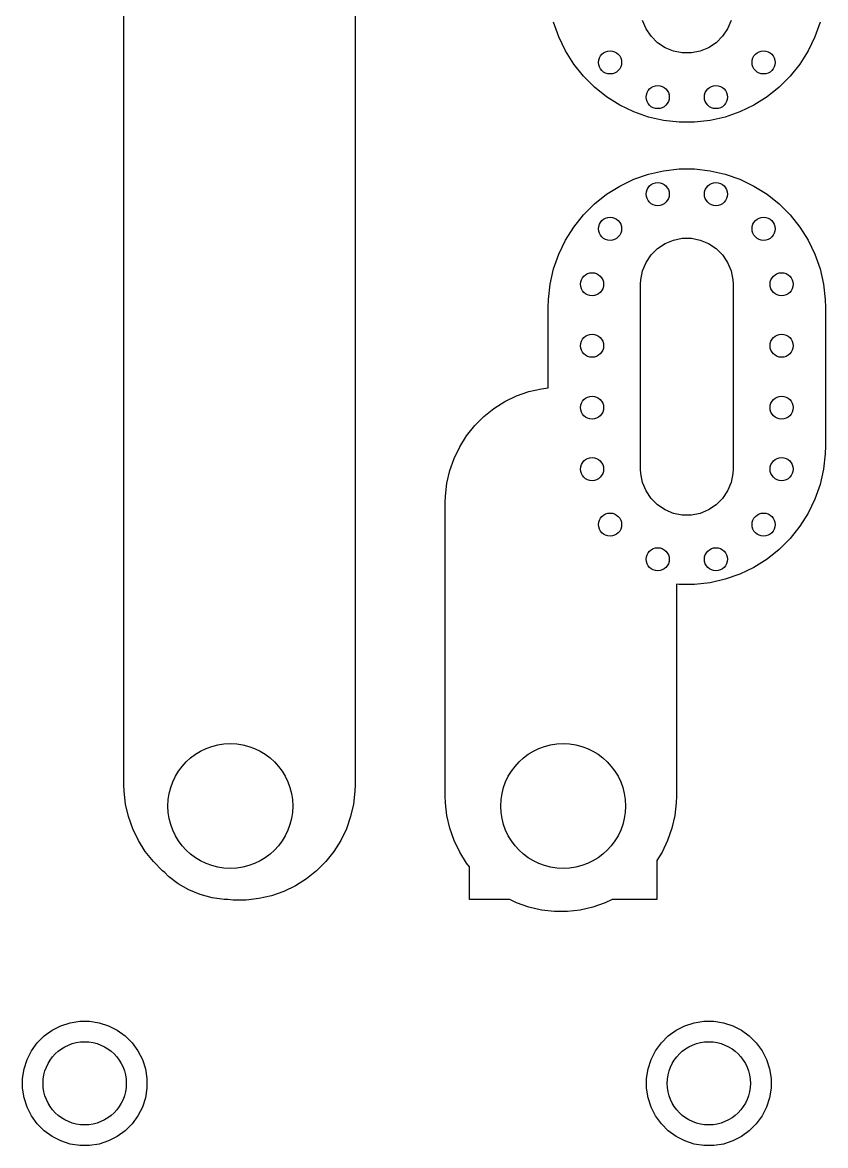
# Model space of a CAD drawing. Extents: x 106.5 to 136.8, y -97.6 to -56.6.
# Drawn here: x 119.45 to 136.82, y -97.65 to -73.35 of the extents above; entities that cross this region are included whole.
import ezdxf

# ---------------------------------------------------------------- set-up
doc = ezdxf.new("R2010")
doc.units = 0
doc.layers.add('BLACK', color=7, linetype='CONTINUOUS')

msp = doc.modelspace()

# ---------------------------------------------------------------- linework, layer by layer
at = {"layer": 'BLACK', "linetype": 'CONTINUOUS'}
for p, q in [((121.65, -89.8375), (121.65, -64.1625)), ((126.65, -64.1625), (126.65, -89.8375)), ((131.053361, -73.658049), (130.942248, -73.340506)), ((132.943079, -73.481396), (132.86806, -73.300284)), ((134.78194, -73.300284), (134.706921, -73.481396)), ((136.707752, -73.340506), (136.596639, -73.658049)), ((133.05199, -73.644392), (132.943079, -73.481396)), ((134.706921, -73.481396), (134.59801, -73.644392)), ((131.19933, -73.961156), (131.053361, -73.658049)), ((133.190607, -73.783009), (133.05199, -73.644392)), ((133.353603, -73.89192), (133.190607, -73.783009)), ((134.459393, -73.783009), (134.296397, -73.89192)), ((134.59801, -73.644392), (134.459393, -73.783009)), ((136.596639, -73.658049), (136.45067, -73.961156)), ((131.378317, -74.246013), (131.19933, -73.961156)), ((133.534715, -73.966939), (133.353603, -73.89192)), ((133.726983, -74.005184), (133.534715, -73.966939)), ((133.923017, -74.005184), (133.726983, -74.005184)), ((134.115285, -73.966939), (133.923017, -74.005184)), ((134.296397, -73.89192), (134.115285, -73.966939)), ((136.45067, -73.961156), (136.271683, -74.246013)), ((131.588074, -74.509039), (131.378317, -74.246013)), ((136.271683, -74.246013), (136.061926, -74.509039)), ((131.82596, -74.746925), (131.588074, -74.509039)), ((136.061926, -74.509039), (135.82404, -74.746925)), ((132.088986, -74.956682), (131.82596, -74.746925)), ((135.82404, -74.746925), (135.561014, -74.956682)), ((132.373843, -75.135669), (132.088986, -74.956682)), ((135.561014, -74.956682), (135.276157, -75.135669)), ((132.67695, -75.281638), (132.373843, -75.135669)), ((132.994493, -75.392751), (132.67695, -75.281638)), ((134.97305, -75.281638), (134.655507, -75.392751)), ((135.276157, -75.135669), (134.97305, -75.281638)), ((133.322481, -75.467612), (132.994493, -75.392751)), ((133.656789, -75.505279), (133.322481, -75.467612)), ((133.993211, -75.505279), (133.656789, -75.505279)), ((134.327519, -75.467612), (133.993211, -75.505279)), ((134.655507, -75.392751), (134.327519, -75.467612)), ((133.322481, -76.552384), (133.656789, -76.514717)), ((133.656789, -76.514717), (133.993211, -76.514717)), ((133.993211, -76.514717), (134.327519, -76.552384)), ((132.373843, -76.884327), (132.67695, -76.738358)), ((132.67695, -76.738358), (132.994493, -76.627245)), ((132.994493, -76.627245), (133.322481, -76.552384)), ((134.327519, -76.552384), (134.655507, -76.627245)), ((134.655507, -76.627245), (134.97305, -76.738358)), ((134.97305, -76.738358), (135.276157, -76.884327)), ((132.088986, -77.063314), (132.373843, -76.884327)), ((135.276157, -76.884327), (135.561014, -77.063314)), ((131.588074, -77.510957), (131.82596, -77.273071)), ((131.82596, -77.273071), (132.088986, -77.063314)), ((135.561014, -77.063314), (135.82404, -77.273071)), ((135.82404, -77.273071), (136.061926, -77.510957)), ((131.378317, -77.773983), (131.588074, -77.510957)), ((136.061926, -77.510957), (136.271683, -77.773983)), ((131.19933, -78.05884), (131.378317, -77.773983)), ((136.271683, -77.773983), (136.45067, -78.05884)), ((131.053361, -78.361947), (131.19933, -78.05884)), ((133.05199, -78.375604), (133.190607, -78.236987)), ((133.190607, -78.236987), (133.353603, -78.128076)), ((133.353603, -78.128076), (133.534715, -78.053057)), ((133.534715, -78.053057), (133.726983, -78.014812)), ((133.726983, -78.014812), (133.923017, -78.014812)), ((133.923017, -78.014812), (134.115285, -78.053057)), ((134.115285, -78.053057), (134.296397, -78.128076)), ((134.296397, -78.128076), (134.459393, -78.236987)), ((134.459393, -78.236987), (134.59801, -78.375604)), ((136.45067, -78.05884), (136.596639, -78.361947)), ((130.942248, -78.67949), (131.053361, -78.361947)), ((132.943079, -78.5386), (133.05199, -78.375604)), ((134.59801, -78.375604), (134.706921, -78.5386)), ((136.596639, -78.361947), (136.707752, -78.67949)), ((130.867387, -79.007478), (130.942248, -78.67949)), ((132.829815, -78.91198), (132.86806, -78.719712)), ((132.86806, -78.719712), (132.943079, -78.5386)), ((134.706921, -78.5386), (134.78194, -78.719712)), ((134.78194, -78.719712), (134.820185, -78.91198)), ((136.707752, -78.67949), (136.782613, -79.007478)), ((132.825, -79.009997), (132.829815, -78.91198)), ((134.820185, -78.91198), (134.825, -79.009997)), ((130.82972, -79.341786), (130.867387, -79.007478)), ((132.825, -83.009997), (132.825, -79.009997)), ((134.825, -79.009997), (134.825, -83.009997)), ((136.782613, -79.007478), (136.82028, -79.341786)), ((130.825, -79.509997), (130.82972, -79.341786)), ((136.82028, -79.341786), (136.825, -79.509997)), ((130.825, -81.25412), (130.825, -79.509997)), ((136.825, -79.509997), (136.825, -82.509997)), ((130.143291, -81.425298), (130.407911, -81.332704)), ((130.407911, -81.332704), (130.681234, -81.270319)), ((130.681234, -81.270319), (130.825, -81.25412)), ((129.653322, -81.696095), (129.890703, -81.546938)), ((129.890703, -81.546938), (130.143291, -81.425298)), ((129.235895, -82.069131), (129.434134, -81.870892)), ((129.434134, -81.870892), (129.653322, -81.696095)), ((129.061098, -82.288319), (129.235895, -82.069131)), ((128.911941, -82.5257), (129.061098, -82.288319)), ((128.790301, -82.778288), (128.911941, -82.5257)), ((136.825, -82.509997), (136.82028, -82.678208)), ((128.697707, -83.042908), (128.790301, -82.778288)), ((136.82028, -82.678208), (136.782613, -83.012516)), ((128.635322, -83.316231), (128.697707, -83.042908)), ((132.829815, -83.108014), (132.825, -83.009997)), ((134.825, -83.009997), (134.820185, -83.108014)), ((136.782613, -83.012516), (136.707752, -83.340504)), ((128.603933, -83.594821), (128.635322, -83.316231)), ((132.86806, -83.300282), (132.829815, -83.108014)), ((132.943079, -83.481394), (132.86806, -83.300282)), ((134.78194, -83.300282), (134.706921, -83.481394)), ((134.820185, -83.108014), (134.78194, -83.300282)), ((136.707752, -83.340504), (136.596639, -83.658047)), ((133.05199, -83.64439), (132.943079, -83.481394)), ((134.706921, -83.481394), (134.59801, -83.64439)), ((128.6, -83.734997), (128.603933, -83.594821)), ((128.6, -90.0875), (128.6, -83.734997)), ((133.190607, -83.783007), (133.05199, -83.64439)), ((133.353603, -83.891918), (133.190607, -83.783007)), ((134.459393, -83.783007), (134.296397, -83.891918)), ((134.59801, -83.64439), (134.459393, -83.783007)), ((136.596639, -83.658047), (136.45067, -83.961154)), ((133.534715, -83.966937), (133.353603, -83.891918)), ((133.726983, -84.005182), (133.534715, -83.966937)), ((133.923017, -84.005182), (133.726983, -84.005182)), ((134.115285, -83.966937), (133.923017, -84.005182)), ((134.296397, -83.891918), (134.115285, -83.966937)), ((136.45067, -83.961154), (136.271683, -84.246011)), ((136.271683, -84.246011), (136.061926, -84.509037)), ((136.061926, -84.509037), (135.82404, -84.746923)), ((135.82404, -84.746923), (135.561014, -84.95668)), ((135.561014, -84.95668), (135.276157, -85.135667)), ((134.97305, -85.281636), (134.655507, -85.392749)), ((135.276157, -85.135667), (134.97305, -85.281636)), ((133.656789, -85.505277), (133.6, -85.498878)), ((133.6, -85.498878), (133.6, -90.0875)), ((133.993211, -85.505277), (133.656789, -85.505277)), ((134.327519, -85.46761), (133.993211, -85.505277)), ((134.655507, -85.392749), (134.327519, -85.46761)), ((121.653933, -89.977676), (121.65, -89.8375)), ((126.65, -89.8375), (126.646067, -89.977676)), ((121.685322, -90.256266), (121.653933, -89.977676)), ((126.646067, -89.977676), (126.614678, -90.256266)), ((128.603933, -90.227676), (128.6, -90.0875)), ((133.6, -90.0875), (133.596067, -90.227676)), ((121.747707, -90.529589), (121.685322, -90.256266)), ((126.614678, -90.256266), (126.552293, -90.529589)), ((128.635322, -90.506266), (128.603933, -90.227676)), ((133.596067, -90.227676), (133.564678, -90.506266)), ((121.840301, -90.794209), (121.747707, -90.529589)), ((126.552293, -90.529589), (126.459699, -90.794209)), ((128.697707, -90.779589), (128.635322, -90.506266)), ((133.564678, -90.506266), (133.502293, -90.779589)), ((121.961941, -91.046797), (121.840301, -90.794209)), ((126.459699, -90.794209), (126.338059, -91.046797)), ((128.790301, -91.044209), (128.697707, -90.779589)), ((133.502293, -90.779589), (133.409699, -91.044209)), ((122.111098, -91.284178), (121.961941, -91.046797)), ((126.338059, -91.046797), (126.188902, -91.284178)), ((128.911941, -91.296797), (128.790301, -91.044209)), ((133.409699, -91.044209), (133.288059, -91.296797)), ((122.285895, -91.503366), (122.111098, -91.284178)), ((126.188902, -91.284178), (126.014105, -91.503366)), ((129.061098, -91.534178), (128.911941, -91.296797)), ((133.288059, -91.296797), (133.174999, -91.47673)), ((122.484134, -91.701605), (122.285895, -91.503366)), ((126.014105, -91.503366), (125.815866, -91.701605)), ((129.124999, -91.614307), (129.061098, -91.534178)), ((133.174999, -91.47673), (133.174999, -92.324997)), ((122.532631, -91.74028), (122.484134, -91.701605)), ((122.614824, -91.822473), (122.532631, -91.74028)), ((122.824969, -91.983723), (122.614824, -91.822473)), ((125.815866, -91.701605), (125.596678, -91.876402)), ((129.124999, -92.324997), (129.124999, -91.614307)), ((123.054364, -92.116164), (122.824969, -91.983723)), ((125.359297, -92.025559), (125.106709, -92.147199)), ((125.596678, -91.876402), (125.359297, -92.025559)), ((123.299084, -92.217531), (123.054364, -92.116164)), ((123.554941, -92.286087), (123.299084, -92.217531)), ((123.817558, -92.320661), (123.554941, -92.286087)), ((123.895278, -92.320661), (123.817558, -92.320661)), ((124.009824, -92.333567), (123.895278, -92.320661)), ((124.290176, -92.333567), (124.009824, -92.333567)), ((124.568766, -92.302178), (124.290176, -92.333567)), ((124.842089, -92.239793), (124.568766, -92.302178)), ((125.106709, -92.147199), (124.842089, -92.239793)), ((129.993362, -92.324997), (129.124999, -92.324997)), ((130.143291, -92.397199), (129.993362, -92.324997)), ((132.206638, -92.324997), (132.056709, -92.397199)), ((133.174999, -92.324997), (132.206638, -92.324997)), ((130.407911, -92.489793), (130.143291, -92.397199)), ((130.681234, -92.552178), (130.407911, -92.489793)), ((130.959824, -92.583567), (130.681234, -92.552178)), ((131.240176, -92.583567), (130.959824, -92.583567)), ((131.518766, -92.552178), (131.240176, -92.583567)), ((131.792089, -92.489793), (131.518766, -92.552178)), ((132.056709, -92.397199), (131.792089, -92.489793)), ((120.283376, -95.05276), (120.484848, -94.987298)), ((120.484848, -94.987298), (120.694079, -94.954159)), ((120.694079, -94.954159), (120.905919, -94.954159)), ((120.905919, -94.954159), (121.11515, -94.987298)), ((121.11515, -94.987298), (121.316622, -95.05276)), ((133.783377, -95.052763), (133.984849, -94.987301)), ((133.984849, -94.987301), (134.19408, -94.954162)), ((134.19408, -94.954162), (134.40592, -94.954162)), ((134.40592, -94.954162), (134.615151, -94.987301)), ((134.615151, -94.987301), (134.816623, -95.052763)), ((119.923244, -95.273449), (120.094626, -95.148933)), ((120.094626, -95.148933), (120.283376, -95.05276)), ((121.316622, -95.05276), (121.505372, -95.148933)), ((121.505372, -95.148933), (121.676754, -95.273449)), ((133.423245, -95.273452), (133.594627, -95.148936)), ((133.594627, -95.148936), (133.783377, -95.052763)), ((134.816623, -95.052763), (135.005373, -95.148936)), ((135.005373, -95.148936), (135.176755, -95.273452)), ((119.648935, -95.594624), (119.773451, -95.423242)), ((119.773451, -95.423242), (119.923244, -95.273449)), ((121.676754, -95.273449), (121.826547, -95.423242)), ((121.826547, -95.423242), (121.951063, -95.594624)), ((133.148936, -95.594627), (133.273452, -95.423245)), ((133.273452, -95.423245), (133.423245, -95.273452)), ((135.176755, -95.273452), (135.326548, -95.423245)), ((135.326548, -95.423245), (135.451064, -95.594627)), ((119.552762, -95.783374), (119.648935, -95.594624)), ((121.951063, -95.594624), (122.047236, -95.783374)), ((133.052763, -95.783377), (133.148936, -95.594627)), ((135.451064, -95.594627), (135.547237, -95.783377)), ((119.454161, -96.194077), (119.4873, -95.984846)), ((119.4873, -95.984846), (119.552762, -95.783374)), ((122.047236, -95.783374), (122.112698, -95.984846)), ((122.112698, -95.984846), (122.145837, -96.194077)), ((132.954162, -96.19408), (132.987301, -95.984849)), ((132.987301, -95.984849), (133.052763, -95.783377)), ((135.547237, -95.783377), (135.612699, -95.984849)), ((135.612699, -95.984849), (135.645838, -96.19408)), ((119.454161, -96.405917), (119.454161, -96.194077)), ((122.145837, -96.194077), (122.145837, -96.405917)), ((132.954162, -96.40592), (132.954162, -96.19408)), ((135.645838, -96.19408), (135.645838, -96.40592)), ((119.4873, -96.615148), (119.454161, -96.405917)), ((122.145837, -96.405917), (122.112698, -96.615148)), ((132.987301, -96.615151), (132.954162, -96.40592)), ((135.645838, -96.40592), (135.612699, -96.615151)), ((119.552762, -96.81662), (119.4873, -96.615148)), ((122.112698, -96.615148), (122.047236, -96.81662)), ((133.052763, -96.816623), (132.987301, -96.615151)), ((135.612699, -96.615151), (135.547237, -96.816623)), ((119.648935, -97.00537), (119.552762, -96.81662)), ((122.047236, -96.81662), (121.951063, -97.00537)), ((133.148936, -97.005373), (133.052763, -96.816623)), ((135.547237, -96.816623), (135.451064, -97.005373)), ((119.773451, -97.176752), (119.648935, -97.00537)), ((119.923244, -97.326545), (119.773451, -97.176752)), ((121.826547, -97.176752), (121.676754, -97.326545)), ((121.951063, -97.00537), (121.826547, -97.176752)), ((133.273452, -97.176755), (133.148936, -97.005373)), ((133.423245, -97.326548), (133.273452, -97.176755)), ((135.326548, -97.176755), (135.176755, -97.326548)), ((135.451064, -97.005373), (135.326548, -97.176755)), ((120.094626, -97.451061), (119.923244, -97.326545)), ((121.676754, -97.326545), (121.505372, -97.451061)), ((133.594627, -97.451064), (133.423245, -97.326548)), ((135.176755, -97.326548), (135.005373, -97.451064)), ((120.283376, -97.547234), (120.094626, -97.451061)), ((120.484848, -97.612696), (120.283376, -97.547234)), ((120.694079, -97.645835), (120.484848, -97.612696)), ((120.905919, -97.645835), (120.694079, -97.645835)), ((121.11515, -97.612696), (120.905919, -97.645835)), ((121.316622, -97.547234), (121.11515, -97.612696)), ((121.505372, -97.451061), (121.316622, -97.547234)), ((133.783377, -97.547237), (133.594627, -97.451064)), ((133.984849, -97.612699), (133.783377, -97.547237)), ((134.19408, -97.645838), (133.984849, -97.612699)), ((134.40592, -97.645838), (134.19408, -97.645838)), ((134.615151, -97.612699), (134.40592, -97.645838)), ((134.816623, -97.547237), (134.615151, -97.612699)), ((135.005373, -97.451064), (134.816623, -97.547237))]:
    msp.add_line(p, q, dxfattribs=at)
at = {"layer": 'BLACK'}
for centre, radius in [((132.165, -74.209999), 0.25), ((135.484999, -74.21), 0.25), ((133.195002, -74.959999), 0.25), ((134.455001, -74.960003), 0.25), ((133.195004, -77.060002), 0.25), ((134.454999, -77.060003), 0.25), ((132.165002, -77.81), 0.25), ((135.485, -77.809999), 0.25), ((131.775002, -79.010002), 0.25), ((135.875001, -79.009996), 0.25), ((131.775002, -80.340001), 0.25), ((135.874998, -80.339997), 0.25), ((131.775, -81.679999), 0.25), ((135.875, -81.679999), 0.25), ((131.774998, -83.009998), 0.25), ((135.875, -83.009997), 0.25), ((132.165003, -84.209996), 0.25), ((135.485001, -84.209996), 0.25), ((133.195, -84.959999), 0.25), ((134.455, -84.959997), 0.25), ((123.949999, -90.299997), 1.35), ((131.149999, -90.299997), 1.35), ((120.799999, -96.299997), 0.9), ((134.3, -96.3), 0.9)]:
    msp.add_circle(centre, radius, dxfattribs=at)

doc.saveas('drawing.dxf')
